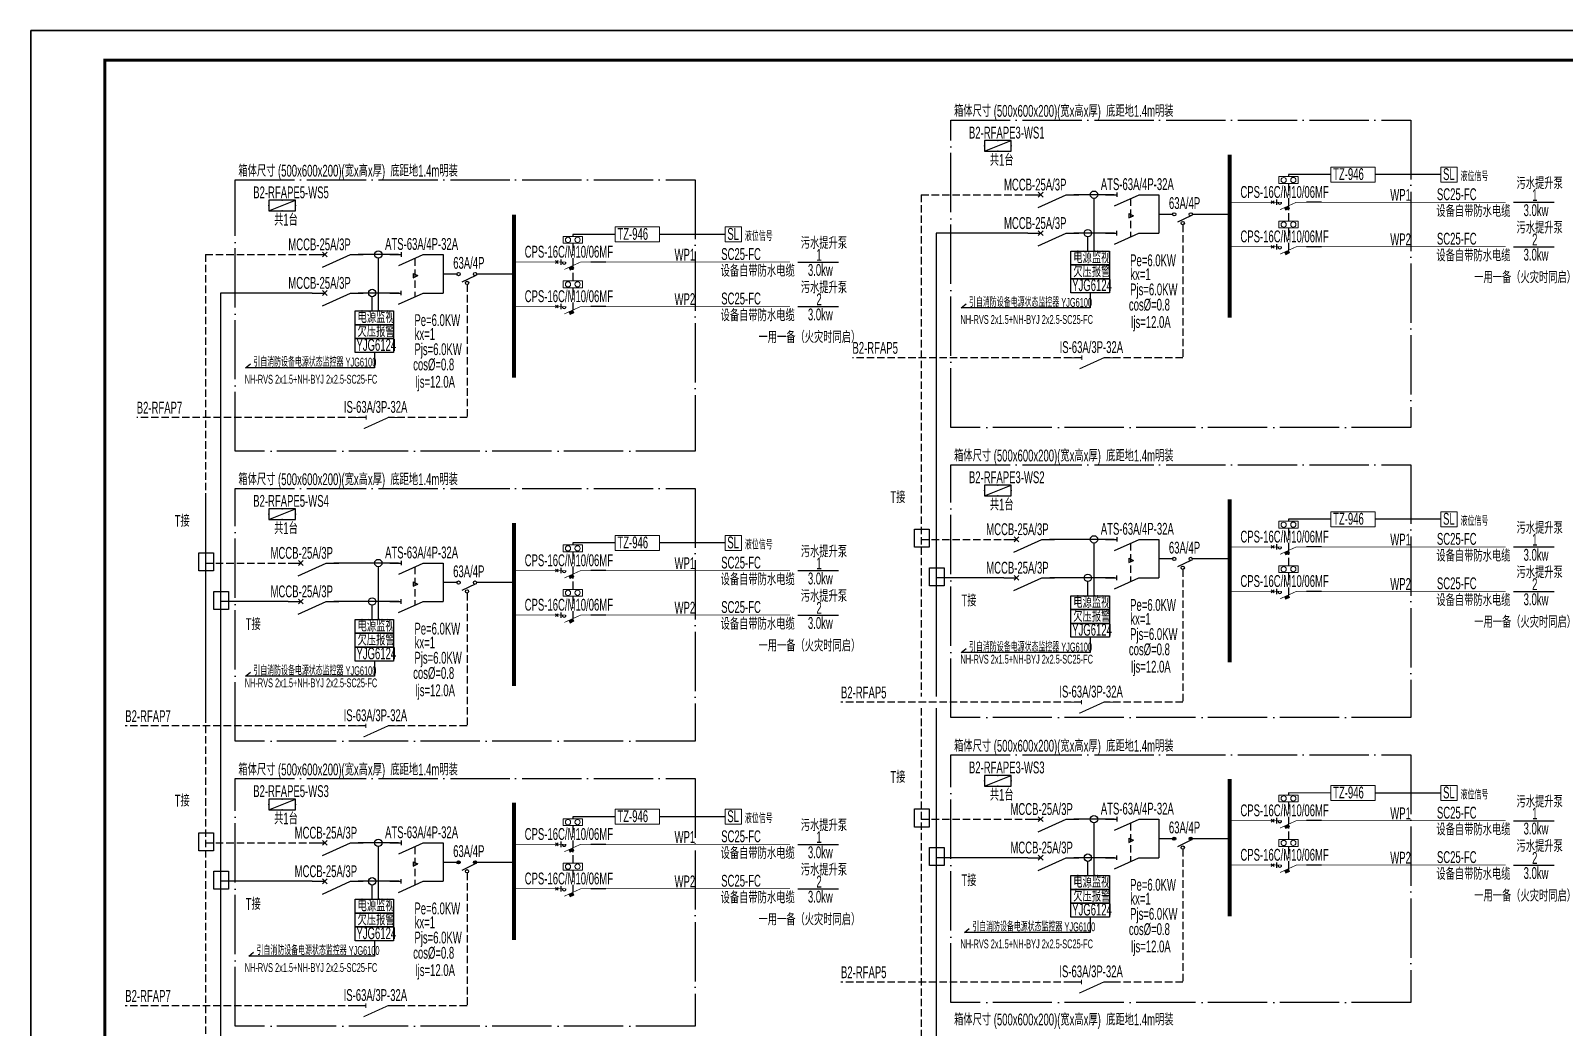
# Model space of a CAD drawing. Extents: x 776418 to 2076422, y -1170708 to 498544.
# Drawn here: x 908843 to 960562, y -991290 to -957669 of the extents above; entities that cross this region are included whole.
import ezdxf

# ---------------------------------------------------------------- set-up
doc = ezdxf.new("R2010")
doc.units = 0
doc.header["$LTSCALE"] = 1000
doc.header["$MEASUREMENT"] = 0
for name, pattern in [('CONTINOUS', [0]), ('DASH', [0.35, 0.25, -0.1]), ('DASHDOT2', [0.5, 0.25, -0.125, 0, -0.125]), ('DOTE', [2.42, 2, -0.2, 0.02, -0.2]), ('HIDDEN', [0.375, 0.25, -0.125])]:
    doc.linetypes.add(name, pattern=pattern)
doc.layers.get('0').update_dxf_attribs({"linetype": 'CONTINUOUS'})
for name, color, linetype in [('D-TEXT', 7, 'CONTINUOUS'), ('DIM-动力', 3, 'CONTINUOUS'), ('DQ', 255, 'CONTINOUS'), ('EL-SYSTEM', 1, 'CONTINUOUS'), ('ELEMENT', 3, 'CONTINUOUS'), ('EQUIP-动力', 3, 'CONTINUOUS'), ('EQUIP-箱柜', 3, 'CONTINUOUS'), ('TEL_TITLE', 7, 'CONTINUOUS'), ('WIRE-母线', 6, 'CONTINUOUS'), ('WIRE-照明', 1, 'CONTINUOUS'), ('WIRE-系统', 4, 'CONTINUOUS'), ('WIRE-通讯', 4, 'CONTINUOUS')]:
    doc.layers.add(name, color=color, linetype=linetype)
doc.layers.add('层1', color=7, linetype='CONTINUOUS', lineweight=0)
doc.styles.add('_JD', font='ros.shx', dxfattribs={"width": 0.8, "bigfont": 'JD.shx'})
doc.styles.add('_TCH_LABEL', font='COMPLEX', dxfattribs={"bigfont": 'GBCBIG'})
doc.styles.add('DIM_FONT', font='SIMPLEX', dxfattribs={"width": 0.7, "bigfont": 'GBCBIG'})
doc.styles.get("Standard").update_dxf_attribs({"font": 'gbenor.shx', "bigfont": 'gbcbig.shx'})

# ---------------------------------------------------------------- blocks, each defined once
blk = doc.blocks.new('$element$00000596')
at = {"const_width": 0.0233}
for points in [[(0, 0), (0, -0.25)], [(-0.25, -0.2), (0, -0.75), (0, -1)]]:
    blk.add_lwpolyline(points, dxfattribs=at)
blk.add_arc((-0.008, -0.192), 0.0589, 81.8699, 278.1301)
at = {"flags": 9}
blk.add_attdef('S', (0, 0), '', height=0.00000667, dxfattribs=at)
blk = doc.blocks.new('KBO')
at = {"lineweight": 30}
for p, q in [((-1003, -47), (-1097, 47)), ((-1097, -47), (-1003, 47))]:
    blk.add_line(p, q, dxfattribs=at)
at = {"color": 2, "lineweight": 25}
blk.add_line((-921, 91), (-921, -91), dxfattribs=at)
at = {"color": 2}
for p, q in [((-644, -187), (-514, -129)), ((-641, -193), (-511, -135)), ((-638, -199), (-509, -141)), ((-636, -205), (-506, -147)), ((-633, -211), (-503, -153)), ((-630, -217), (-501, -159)), ((-628, -222), (-498, -165)), ((-625, -228), (-495, -171)), ((-623, -234), (-493, -177)), ((-620, -240), (-490, -182)), ((-617, -246), (-487, -188)), ((-615, -252), (-485, -194)), ((-612, -258), (-482, -200)), ((-609, -264), (-480, -206))]:
    blk.add_line(p, q, dxfattribs=at)
blk.add_lwpolyline([(-645, -183), (-515, -125), (-478, -210), (-608, -268)], close=True)
at = {"layer": 'ELEMENT', "xscale": 999.9899999999907, "yscale": 999.9899999999907, "zscale": 999.9899999999907, "rotation": 90}
blk.add_blockref('$element$00000596', (-1000, 0), dxfattribs=at)
blk = doc.blocks.new('M_M8')
for p, q in [((-0.25, -0.2), (0, -0.75)), ((0.05, -0.25), (-0.05, -0.25))]:
    blk.add_line(p, q)
for points in [[(0, 0), (0, -0.25)], [(0, -0.75), (0, -1)]]:
    blk.add_lwpolyline(points)
at = {"style": 'DIM_FONT', "width": 0.8, "flags": 9}
blk.add_attdef('S', (0.25, -0.5), '', height=0.2, dxfattribs=at)
blk = doc.blocks.new('M_M7')
for p, q in [((-0.25, -0.2), (0, -0.75)), ((-0.047, -0.297), (0.047, -0.203)), ((-0.047, -0.203), (0.047, -0.297))]:
    blk.add_line(p, q)
for points in [[(0, 0), (0, -0.25)], [(0, -0.75), (0, -1)]]:
    blk.add_lwpolyline(points)
at = {"width": 0.8, "flags": 9}
blk.add_attdef('S', (0.25, -0.5), '', height=0.2, dxfattribs=at)
blk = doc.blocks.new('$equip$00001416')
for p, q in [((0.75, 0.6), (-0.75, 0.6)), ((-0.75, 0), (0.75, 0.6)), ((-0.75, 0.6), (-0.75, 0)), ((-0.75, 0), (0.75, 0)), ((0.75, 0), (0.75, 0.6))]:
    blk.add_line(p, q)
for p in [(-0.75, 0.3), (0, 0.6), (0, 0), (0.75, 0.3)]:
    blk.add_point(p)
at = {"style": '_TCH_LABEL', "flags": 9}
blk.add_attdef('A', (0, 0), '', height=0.00002, dxfattribs=at)
blk = doc.blocks.new('$element$00000578')
at = {"const_width": 0.0233}
for points in [[(0, 0), (0, -0.25)], [(0, -1), (0, -0.75), (-0.25, -0.2)], [(-0.05, -0.25), (0.05, -0.25)]]:
    blk.add_lwpolyline(points, dxfattribs=at)
at = {"flags": 9}
blk.add_attdef('S', (0, 0), '', height=0.00000667, dxfattribs=at)
blk = doc.blocks.new('A$C00115E70')
at = {"layer": 'WIRE-通讯', "ltscale": 0.001}
blk.add_lwpolyline([(-84100, 59400), (0, 59400), (0, 0), (-84100, 0)], close=True, dxfattribs=at)

msp = doc.modelspace()

# ---------------------------------------------------------------- linework, layer by layer
at = {"linetype": 'DOTE'}
for p, q in [((939874, -960685), (955384, -960685)), ((939874, -971053), (939874, -960685)), ((955384, -960685), (955384, -971053)), ((915738, -962702), (931248, -962702)), ((915738, -971851), (915738, -962702)), ((931248, -962702), (931248, -971851)), ((955384, -971053), (939874, -971053)), ((931248, -971851), (915738, -971851)), ((939874, -972311), (955384, -972311)), ((939874, -980843), (939874, -972311)), ((955384, -972311), (955384, -980843)), ((915738, -973110), (931248, -973110)), ((915738, -981642), (915738, -973110)), ((931248, -973110), (931248, -981642)), ((955384, -980843), (939874, -980843)), ((931248, -981642), (915738, -981642)), ((939874, -982101), (955384, -982101)), ((939874, -990447), (939874, -982101)), ((955384, -982101), (955384, -990447)), ((915738, -982900), (931248, -982900)), ((915738, -991246), (915738, -982900)), ((931248, -982900), (931248, -991246)), ((955384, -990447), (939874, -990447)), ((931248, -991246), (915738, -991246))]:
    msp.add_line(p, q, dxfattribs=at)
at = {"color": 1, "lineweight": 25}
for p, q in [((952370, -963458), (951866, -963458)), ((952370, -964958), (951866, -964958)), ((928234, -965475), (927730, -965475)), ((928234, -966975), (927730, -966975)), ((952370, -975084), (951866, -975084)), ((928234, -975883), (927730, -975883)), ((952370, -976584), (951866, -976584)), ((928234, -977383), (927730, -977383)), ((952370, -984318), (951866, -984318)), ((928234, -985117), (927730, -985117)), ((952370, -985818), (951866, -985818)), ((928234, -986617), (927730, -986617))]:
    msp.add_line(p, q, dxfattribs=at)
at = {"color": 7, "linetype": 'DASH'}
for p, q in [((947696, -964217), (947696, -968702)), ((923560, -966234), (923560, -970719)), ((944288, -968702, 0), (936556, -968702)), ((947696, -968702), (945038, -968702)), ((920153, -970719, 0), (912420, -970719)), ((923560, -970719), (920903, -970719)), ((947694, -975841), (947694, -980326)), ((923558, -976640), (923558, -981124)), ((944286, -980326, 0), (936169, -980326)), ((947694, -980326), (945036, -980326)), ((920150, -981124, 0), (912033, -981124)), ((923558, -981124), (920900, -981124)), ((947694, -985280), (947694, -989764)), ((923558, -986078), (923558, -990563)), ((944286, -989764, 0), (936169, -989764)), ((947694, -989764), (945036, -989764)), ((920150, -990563, 0), (912033, -990563)), ((923558, -990563), (920900, -990563))]:
    msp.add_line(p, q, dxfattribs=at)
at = {"lineweight": 0}
for points in [[(956398, -962273), (956949, -962273), (956949, -962780), (956398, -962780)], [(932262, -964291), (932813, -964291), (932813, -964797), (932262, -964797)], [(956398, -973899), (956949, -973899), (956949, -974406), (956398, -974406)], [(932262, -974698), (932813, -974698), (932813, -975205), (932262, -975205)], [(956398, -983134), (956949, -983134), (956949, -983640), (956398, -983640)], [(932262, -983932), (932813, -983932), (932813, -984439), (932262, -984439)]]:
    msp.add_lwpolyline(points, close=True, dxfattribs=at)
at = {"layer": 'D-TEXT'}
for p, q in [((958845, -963459), (960223, -963459)), ((958845, -964959), (960223, -964959)), ((934709, -965476), (936087, -965476)), ((934709, -966976), (936087, -966976)), ((958845, -975084), (960223, -975084)), ((934709, -975883), (936087, -975883)), ((958845, -976584), (960223, -976584)), ((934709, -977383), (936087, -977383)), ((958845, -984319), (960223, -984319)), ((934709, -985117), (936087, -985117)), ((958845, -985819), (960223, -985819)), ((934709, -986617), (936087, -986617))]:
    msp.add_line(p, q, dxfattribs=at)
for points in [[(937525, -973714, 0, 0, 0), (938463, -973714, 0, 0, 0), (938767, -974337, 80, 0, 0), (938899, -974606, 0, 0, 0)], [(913390, -974513, 0, 0, 0), (914327, -974513, 0, 0, 0), (914632, -975136, 80, 0, 0), (914763, -975405, 0, 0, 0)], [(940778, -977199, 0, 0, 0), (939841, -977199, 0, 0, 0), (939536, -976576, 80, 0, 0), (939405, -976307, 0, 0, 0)], [(916642, -977998, 0, 0, 0), (915705, -977998, 0, 0, 0), (915400, -977375, 80, 0, 0), (915269, -977106, 0, 0, 0)], [(937525, -983152, 0, 0, 0), (938463, -983152, 0, 0, 0), (938767, -983776, 80, 0, 0), (938899, -984045, 0, 0, 0)], [(913390, -983951, 0, 0, 0), (914327, -983951, 0, 0, 0), (914632, -984574, 80, 0, 0), (914763, -984844, 0, 0, 0)], [(940778, -986638, 0, 0, 0), (939841, -986638, 0, 0, 0), (939536, -986015, 80, 0, 0), (939405, -985745, 0, 0, 0)], [(916642, -987437, 0, 0, 0), (915705, -987437, 0, 0, 0), (915400, -986814, 80, 0, 0), (915269, -986544, 0, 0, 0)]]:
    msp.add_lwpolyline(points, format="xyseb", dxfattribs=at)
at = {"layer": 'DIM-动力', "ltscale": 0.001}
msp.add_lwpolyline([(908843, -1017069), (992943, -1017069), (992943, -957669), (908843, -957669)], close=True, dxfattribs=at)
at = {"layer": 'DQ'}
for p, q in [((944696, -963327), (944696, -965105)), ((944493, -965105), (944493, -964627)), ((920560, -965344), (920560, -967122)), ((944570, -966508), (944570, -967022)), ((920357, -967122), (920357, -966644)), ((940225, -967022), (940389, -966888)), ((944570, -967022), (940225, -967022)), ((920434, -968525), (920434, -969039)), ((916089, -969039), (916253, -968905)), ((920434, -969039), (916089, -969039)), ((944696, -974953), (944696, -976731)), ((920560, -975752), (920560, -977530)), ((944493, -976731), (944493, -976252)), ((920357, -977530), (920357, -977051)), ((940225, -978648), (940389, -978514)), ((944570, -978134), (944570, -978648)), ((920434, -978933), (920434, -979447)), ((944570, -978648), (940225, -978648)), ((916089, -979447), (916253, -979312)), ((920434, -979447), (916089, -979447)), ((944696, -984392), (944696, -986169)), ((920560, -985190), (920560, -986968)), ((944493, -986169), (944493, -985691)), ((920357, -986968), (920357, -986490)), ((944570, -987573), (944570, -988086)), ((940333, -988086), (940497, -987952)), ((944570, -988086), (940333, -988086)), ((916197, -988885), (916361, -988751)), ((920434, -988371), (920434, -988885)), ((920434, -988885), (916197, -988885))]:
    msp.add_line(p, q, dxfattribs=at)
for points in [[(943920, -965105), (945220, -965105), (945220, -965573), (943920, -965573)], [(943920, -965573), (945220, -965573), (945220, -966040), (943920, -966040)], [(943920, -966040), (945220, -966040), (945220, -966508), (943920, -966508)], [(919784, -967122), (921084, -967122), (921084, -967590), (919784, -967590)], [(919784, -967590), (921084, -967590), (921084, -968058), (919784, -968058)], [(919784, -968058), (921084, -968058), (921084, -968525), (919784, -968525)], [(943920, -976731), (945220, -976731), (945220, -977199), (943920, -977199)], [(943920, -977199), (945220, -977199), (945220, -977666), (943920, -977666)], [(919784, -977530), (921084, -977530), (921084, -977997), (919784, -977997)], [(919784, -977997), (921084, -977997), (921084, -978465), (919784, -978465)], [(943920, -977666), (945220, -977666), (945220, -978134), (943920, -978134)], [(919784, -978465), (921084, -978465), (921084, -978933), (919784, -978933)], [(943920, -986169), (945220, -986169), (945220, -986637), (943920, -986637)], [(943920, -986637), (945220, -986637), (945220, -987105), (943920, -987105)], [(919784, -986968), (921084, -986968), (921084, -987436), (919784, -987436)], [(943920, -987105), (945220, -987105), (945220, -987573), (943920, -987573)], [(919784, -987436), (921084, -987436), (921084, -987904), (919784, -987904)], [(919784, -987904), (921084, -987904), (921084, -988371), (919784, -988371)]]:
    msp.add_lwpolyline(points, close=True, dxfattribs=at)
for centre in [(944701, -963203), (944493, -964502), (920566, -965220), (920357, -966519), (944701, -974829), (920566, -975628), (944493, -976128), (920357, -976927), (944701, -984268), (920566, -985066), (944493, -985567), (920357, -986365)]:
    msp.add_circle(centre, 124, dxfattribs=at)
at = {"layer": 'EL-SYSTEM'}
for points in [[(938652, -974487), (939147, -974487), (939147, -975095), (938652, -975095)], [(914516, -975285), (915011, -975285), (915011, -975894), (914516, -975894)], [(939152, -975786), (939647, -975786), (939647, -976395), (939152, -976395)], [(915016, -976584), (915511, -976584), (915511, -977193), (915016, -977193)], [(938652, -983925), (939147, -983925), (939147, -984534), (938652, -984534)], [(914516, -984724), (915011, -984724), (915011, -985333), (914516, -985333)], [(939152, -985224), (939647, -985224), (939647, -985833), (939152, -985833)], [(915016, -986023), (915511, -986023), (915511, -986632), (915016, -986632)]]:
    msp.add_lwpolyline(points, close=True, dxfattribs=at)
at = {"layer": 'ELEMENT'}
for p, q in [((947965, -963919), (947522, -964134)), ((923829, -965936), (923386, -966151)), ((947962, -975543), (947520, -975758)), ((923827, -976342), (923384, -976556)), ((947962, -984981), (947520, -985196)), ((923827, -985780), (923384, -985995))]:
    msp.add_line(p, q, dxfattribs=at)
at = {"layer": 'EQUIP-动力'}
for centre in [(947409, -963864), (947965, -963864), (947696, -964162), (923273, -965881), (923829, -965881), (923560, -966179), (947407, -975488), (947694, -975786), (947962, -975488), (923271, -976287), (923827, -976287), (923558, -976585), (947407, -984926), (947694, -985225), (947962, -984926), (923271, -985725), (923827, -985725), (923558, -986023)]:
    msp.add_circle(centre, 55, dxfattribs=at)
at = {"layer": 'TEL_TITLE'}
msp.add_lwpolyline([(908843, -1017069), (992943, -1017069), (992943, -957669), (908843, -957669)], close=True, dxfattribs=at)
at = {"layer": 'TEL_TITLE', "const_width": 100}
msp.add_lwpolyline([(911343, -1016069), (991943, -1016069), (991943, -958669), (911343, -958669)], close=True, dxfattribs=at)
at = {"layer": 'WIRE-母线', "const_width": 133}
for points in [[(949275, -961854), (949275, -967354)], [(925139, -963871), (925139, -969371)], [(949275, -973480), (949275, -978980)], [(925139, -974278), (925139, -979778)], [(949275, -982918), (949275, -987546)], [(925139, -983717), (925139, -988345)]]:
    msp.add_lwpolyline(points, dxfattribs=at)
at = {"layer": 'WIRE-照明', "linetype": 'DASH'}
for p, q in [((938876, -963203), (938876, -980126)), ((938876, -963203), (942474, -963203)), ((914740, -965220), (914740, -980924)), ((914740, -965220), (918338, -965220)), ((914740, -973413), (914740, -1005216)), ((938876, -974829), (941659, -974829)), ((914740, -975628), (917524, -975628)), ((938876, -980526), (938876, -1003779)), ((938876, -984268), (942474, -984268)), ((914740, -985066), (918338, -985066))]:
    msp.add_line(p, q, dxfattribs=at)
at = {"layer": 'WIRE-照明'}
for p, q in [((945385, -963203), (944018, -963203)), ((946594, -963203), (946889, -963203)), ((946889, -963203), (946889, -964502)), ((945874, -963839), (945874, -963986)), ((945874, -963839), (946034, -963913)), ((945874, -963986), (946034, -963913)), ((939376, -964502), (939376, -980126)), ((942474, -964502), (939376, -964502)), ((945389, -964502), (944022, -964502)), ((946588, -964502), (946889, -964502)), ((921249, -965220), (919882, -965220)), ((922458, -965220), (922754, -965220)), ((922754, -965220), (922754, -966519)), ((921739, -965856), (921739, -966004)), ((921739, -965856), (921898, -965930)), ((921739, -966004), (921898, -965930)), ((915240, -966519), (915240, -980924)), ((918338, -966519), (915240, -966519)), ((921254, -966519), (919886, -966519)), ((922452, -966519), (922754, -966519)), ((915240, -973413), (915240, -1006515)), ((945385, -974829), (943203, -974829)), ((946594, -974829), (946889, -974829)), ((946889, -974829), (946889, -976128)), ((921249, -975628), (919067, -975628)), ((922458, -975628), (922754, -975628)), ((922754, -975628), (922754, -976927)), ((945874, -975465), (945874, -975612)), ((945874, -975465), (946034, -975539)), ((945874, -975612), (946034, -975539)), ((921739, -976264), (921739, -976411)), ((921739, -976264), (921898, -976337)), ((921739, -976411), (921898, -976337)), ((941659, -976128), (939376, -976128)), ((945389, -976128), (943207, -976128)), ((946588, -976128), (946889, -976128)), ((917524, -976927), (915240, -976927)), ((921254, -976927), (919072, -976927)), ((922452, -976927), (922754, -976927)), ((939376, -980526), (939376, -1005078)), ((945385, -984268), (944018, -984268)), ((946594, -984268), (946889, -984268)), ((946889, -984268), (946889, -985567)), ((921249, -985066), (919882, -985066)), ((922458, -985066), (922754, -985066)), ((922754, -985066), (922754, -986365)), ((945874, -984904), (945874, -985051)), ((945874, -984904), (946034, -984977)), ((945874, -985051), (946034, -984977)), ((946889, -984917), (947461, -984917)), ((947908, -984917), (949275, -984917)), ((921739, -985702), (921739, -985850)), ((921739, -985702), (921898, -985776)), ((922754, -985716), (923325, -985716)), ((923772, -985716), (925139, -985716)), ((942474, -985567), (939376, -985567)), ((945389, -985567), (944022, -985567)), ((946588, -985567), (946889, -985567)), ((921739, -985850), (921898, -985776)), ((918338, -986365), (915240, -986365)), ((921254, -986365), (919886, -986365)), ((922452, -986365), (922754, -986365))]:
    msp.add_line(p, q, dxfattribs=at)
at = {"layer": 'WIRE-照明', "linetype": 'HIDDEN'}
for p, q in [((945936, -963332), (945936, -964631)), ((921800, -965349), (921800, -966648)), ((945936, -974958), (945936, -976257)), ((921800, -975756), (921800, -977055)), ((945936, -984396), (945936, -985695)), ((921800, -985195), (921800, -986494))]:
    msp.add_line(p, q, dxfattribs=at)
at = {"layer": 'WIRE-照明', "linetype": 'Continuous'}
for p, q in [((946892, -963855), (947355, -963855)), ((948019, -963855), (949277, -963855)), ((922756, -965872), (923219, -965872)), ((923883, -965872), (925141, -965872)), ((946889, -975479), (947353, -975479)), ((948017, -975479), (949275, -975479)), ((922754, -976277), (923217, -976277)), ((923881, -976277), (925139, -976277))]:
    msp.add_line(p, q, dxfattribs=at)
at = {"layer": 'WIRE-系统', "const_width": 23.3}
for points in [[(949275, -963458), (950775, -963458)], [(951775, -963458), (955384, -963458)], [(955384, -963458), (958580, -963458)], [(949275, -964958), (950775, -964958)], [(951775, -964958), (955384, -964958)], [(955384, -964958), (958580, -964958)], [(925139, -965475), (926639, -965475)], [(927639, -965475), (931248, -965475)], [(931248, -965475), (934444, -965475)], [(925139, -966975), (926639, -966975)], [(927639, -966975), (931248, -966975)], [(931248, -966975), (934444, -966975)], [(949275, -975084), (950775, -975084)], [(951775, -975084), (955384, -975084)], [(955384, -975084), (958580, -975084)], [(925139, -975883), (926639, -975883)], [(927639, -975883), (931248, -975883)], [(931248, -975883), (934444, -975883)], [(949275, -976584), (950775, -976584)], [(951775, -976584), (955384, -976584)], [(955384, -976584), (958580, -976584)], [(925139, -977383), (926639, -977383)], [(927639, -977383), (931248, -977383)], [(931248, -977383), (934444, -977383)], [(949275, -984318), (950775, -984318)], [(951775, -984318), (955384, -984318)], [(955384, -984318), (958580, -984318)], [(925139, -985117), (926639, -985117)], [(927639, -985117), (931248, -985117)], [(931248, -985117), (934444, -985117)], [(949275, -985818), (950775, -985818)], [(951775, -985818), (955384, -985818)], [(955384, -985818), (958580, -985818)], [(925139, -986617), (926639, -986617)], [(927639, -986617), (931248, -986617)], [(931248, -986617), (934444, -986617)]]:
    msp.add_lwpolyline(points, dxfattribs=at)
at = {"layer": '层1', "color": 4, "linetype": 'DASHDOT2', "lineweight": -3}
for p, q in [((951260, -962824), (951259, -964093)), ((951260, -962525), (951260, -962593)), ((927124, -964542), (927124, -964610)), ((951260, -964324), (951259, -965084)), ((927124, -964842), (927123, -966110)), ((927124, -966342), (927123, -967101)), ((951260, -974151), (951260, -974219)), ((951260, -974450), (951259, -975719)), ((927124, -975249), (927123, -976518)), ((927124, -974950), (927124, -975018)), ((951260, -975950), (951259, -976710)), ((927124, -976749), (927123, -977508)), ((951260, -983685), (951259, -984954)), ((951260, -983385), (951260, -983454)), ((927124, -984184), (927124, -984252)), ((927124, -984483), (927123, -985752)), ((951260, -985185), (951259, -985944)), ((927124, -985983), (927123, -986743))]:
    msp.add_line(p, q, dxfattribs=at)
at = {"layer": '层1', "color": 4, "linetype": 'DASHDOT2', "lineweight": -3, "ltscale": 500}
for p, q in [((952691, -962526), (951260, -962525)), ((956398, -962527), (954181, -962526)), ((928555, -964543), (927124, -964542)), ((932262, -964544), (930045, -964543)), ((952691, -974151), (951260, -974151)), ((956398, -974153), (954181, -974152)), ((928555, -974950), (927124, -974950)), ((932262, -974951), (930045, -974951)), ((952691, -983386), (951260, -983385)), ((956398, -983387), (954181, -983386)), ((928555, -984184), (927124, -984184)), ((932262, -984186), (930045, -984185))]:
    msp.add_line(p, q, dxfattribs=at)
at = {"layer": '层1', "color": 6, "lineweight": 15}
for points in [[(952691, -962272), (954181, -962272), (954181, -962779), (952691, -962779)], [(928555, -964289), (930045, -964289), (930045, -964796), (928555, -964796)], [(952691, -973898), (954181, -973898), (954181, -974405), (952691, -974405)], [(928555, -974697), (930045, -974697), (930045, -975203), (928555, -975203)], [(952691, -983133), (954181, -983133), (954181, -983639), (952691, -983639)], [(928555, -983931), (930045, -983931), (930045, -984438), (928555, -984438)]]:
    msp.add_lwpolyline(points, close=True, dxfattribs=at)
at = {"layer": '层1', "color": 2, "linetype": 'Continuous', "lineweight": 15}
for points in [[(950935, -962824), (951585, -962824), (951585, -962593), (950935, -962593)], [(950935, -964324), (951585, -964324), (951585, -964093), (950935, -964093)], [(926799, -964842), (927449, -964842), (927449, -964610), (926799, -964610)], [(926799, -966342), (927449, -966342), (927449, -966110), (926799, -966110)], [(950935, -974450), (951585, -974450), (951585, -974219), (950935, -974219)], [(926799, -975249), (927449, -975249), (927449, -975018), (926799, -975018)], [(950935, -975950), (951585, -975950), (951585, -975719), (950935, -975719)], [(926799, -976749), (927449, -976749), (927449, -976518), (926799, -976518)], [(950935, -983685), (951585, -983685), (951585, -983454), (950935, -983454)], [(926799, -984483), (927449, -984483), (927449, -984252), (926799, -984252)], [(950935, -985185), (951585, -985185), (951585, -984954), (950935, -984954)], [(926799, -985983), (927449, -985983), (927449, -985752), (926799, -985752)]]:
    msp.add_lwpolyline(points, close=True, dxfattribs=at)
for centre in [(951098, -962710), (951422, -962708), (951098, -964210), (951422, -964208), (926963, -964727), (927286, -964725), (926963, -966227), (927286, -966225), (951098, -974336), (951422, -974333), (926963, -975134), (927286, -975132), (951098, -975836), (951422, -975833), (926963, -976634), (927286, -976632), (951098, -983570), (951422, -983568), (926963, -984369), (927286, -984366), (951098, -985070), (951422, -985068), (926963, -985869), (927286, -985866)]:
    msp.add_circle(centre, 87.9, dxfattribs=at)

# ---------------------------------------------------------------- block references
at = {"layer": 'DQ', "xscale": 1500, "yscale": 1500, "zscale": 1500, "rotation": 90}
for p in [(945094, -963203), (945088, -964502), (920958, -965220), (920952, -966519), (945094, -974829), (920958, -975628), (945088, -976128), (920952, -976927), (945094, -984268), (920958, -985066), (945088, -985567), (920952, -986365)]:
    msp.add_blockref('M_M8', p, dxfattribs=at)
at = {"layer": 'ELEMENT'}
for name, p, xscale, yscale, zscale, rotation in [('M_M7', (942474, -963203), 1714.285714285681, 1714.285714285681, 1714.285714285681, 90), ('M_M7', (942474, -964502), 1714.285714285681, 1714.285714285681, 1714.285714285681, 90), ('M_M7', (918338, -965220), 1714.285714285681, 1714.285714285681, 1714.285714285681, 90), ('M_M7', (918338, -966519), 1714.285714285681, 1714.285714285681, 1714.285714285681, 90), ('$element$00000578', (943913, -968702, 0), 1500, 1500, 1500, 89.99998106746375), ('$element$00000578', (919778, -970719, 0), 1500, 1500, 1500, 89.99998106746375), ('M_M7', (941659, -974829), 1714.285714285681, 1714.285714285681, 1714.285714285681, 90), ('M_M7', (917524, -975628), 1714.285714285681, 1714.285714285681, 1714.285714285681, 90), ('M_M7', (941659, -976128), 1714.285714285681, 1714.285714285681, 1714.285714285681, 90), ('M_M7', (917524, -976927), 1714.285714285681, 1714.285714285681, 1714.285714285681, 90), ('$element$00000578', (943905, -980322), 1500, 1500, 1500, 89.99998106746375), ('$element$00000578', (919769, -981121), 1500, 1500, 1500, 89.99998106746375), ('M_M7', (942474, -984268), 1714.285714285681, 1714.285714285681, 1714.285714285681, 90), ('M_M7', (918338, -985066), 1714.285714285681, 1714.285714285681, 1714.285714285681, 90), ('M_M7', (942474, -985567), 1714.285714285681, 1714.285714285681, 1714.285714285681, 90), ('M_M7', (918338, -986365), 1714.285714285681, 1714.285714285681, 1714.285714285681, 90), ('$element$00000578', (943905, -989761), 1500, 1500, 1500, 89.99998106746375), ('$element$00000578', (919769, -990559), 1500, 1500, 1500, 89.99998106746375)]:
    msp.add_blockref(name, p, dxfattribs=dict(at, xscale=xscale, yscale=yscale, zscale=zscale, rotation=rotation))
at = {"layer": 'EQUIP-箱柜', "ltscale": 0.001, "xscale": 600, "yscale": 600, "zscale": 600}
for p in [(941459, -961734), (917323, -963751), (941459, -973360), (917323, -974158), (941459, -983150), (917323, -983949)]:
    msp.add_blockref('$equip$00001416', p, dxfattribs=at)
at = {"layer": 'WIRE-通讯', "ltscale": 0.001}
msp.add_blockref('A$C00115E70', (992943, -1017069), dxfattribs=at)
at = {"layer": '层1', "color": 4, "lineweight": -3}
for p in [(951775, -963458), (951775, -964958), (927639, -965475), (927639, -966975), (951775, -975084), (927639, -975883), (951775, -976584), (927639, -977383), (951775, -984318), (927639, -985117), (951775, -985818), (927639, -986617)]:
    msp.add_blockref('KBO', p, dxfattribs=at)

# ---------------------------------------------------------------- texts
at = {"layer": 'D-TEXT', "style": '_JD', "width": 0.6}
for s, height, p in [('箱体尺寸 (500x600x200)(宽x高x厚)  底距地1.4m明装', 400, (939983, -960576)), ('B2-RFAPE3-WS1', 400, (940484, -961308)), ('共1台', 400, (941187, -962229)), ('箱体尺寸 (500x600x200)(宽x高x厚)  底距地1.4m明装', 400, (915847, -962593)), ('TZ-946', 400, (952765, -962708)), ('SL', 400, (956472, -962709)), ('液位信号', 300, (957064, -962741)), ('B2-RFAPE5-WS5', 400, (916348, -963325)), ('MCCB-25A/3P', 400, (941667, -963061)), ('ATS-63A/4P-32A', 400, (944931, -963047, -2980)), ('CPS-16C/M10/06MF', 400, (949639, -963310)), ('SC25-FC', 400, (956266, -963387)), ('污水提升泵', 400, (958950, -963013)), ('63A/4P', 400, (947229, -963685)), ('WP1', 400, (954692, -963409)), ('设备自带防水电缆', 400, (956247, -963953)), ('3.0kw', 400, (959189, -963925)), ('1', 400, (959476, -963416)), ('共1台', 400, (917051, -964246)), ('MCCB-25A/3P', 400, (941667, -964360)), ('TZ-946', 400, (928629, -964725)), ('SL', 400, (932336, -964726)), ('液位信号', 300, (932928, -964758)), ('CPS-16C/M10/06MF', 400, (949639, -964810)), ('WP2', 400, (954692, -964909)), ('SC25-FC', 400, (956266, -964887)), ('污水提升泵', 400, (958950, -964513)), ('2', 400, (959476, -964916)), ('MCCB-25A/3P', 400, (917532, -965079)), ('ATS-63A/4P-32A', 400, (920795, -965064, -2980)), ('CPS-16C/M10/06MF', 400, (925503, -965327)), ('WP1', 400, (930556, -965426)), ('SC25-FC', 400, (932130, -965405)), ('污水提升泵', 400, (934814, -965030)), ('1', 400, (935340, -965433)), ('设备自带防水电缆', 400, (956247, -965453)), ('3.0kw', 400, (959189, -965425)), ('63A/4P', 400, (923093, -965702)), ('设备自带防水电缆', 400, (932111, -965970)), ('3.0kw', 400, (935054, -965942)), ('欠压报警', 400, (944003, -965985, 37)), ('电源监视', 400, (944003, -965517, 37)), ('Pe=6.0KW', 400, (945920, -965616)), ('MCCB-25A/3P', 400, (917532, -966378)), ('污水提升泵', 400, (934814, -966530)), ('YJG6124', 400, (943966, -966453, 37)), ('kx=1', 400, (945926, -966085)), ('一用一备（火灾时同启）', 400, (957523, -966188)), ('CPS-16C/M10/06MF', 400, (925503, -966827)), ('WP2', 400, (930556, -966926)), ('SC25-FC', 400, (932130, -966905)), ('2', 400, (935340, -966933)), ('Pjs=6.0KW', 400, (945920, -966598)), ('电源监视', 400, (919867, -967534, 37)), ('设备自带防水电缆', 400, (932111, -967470)), ('3.0kw', 400, (935054, -967442)), ('引自消防设备电源状态监控器 YJG6100 ', 300, (940487, -966986)), ('cos%%C=0.8', 400, (945878, -967112)), ('欠压报警', 400, (919867, -968002, 37)), ('Pe=6.0KW', 400, (921784, -967633)), ('NH-RVS 2x1.5+NH-BYJ 2x2.5-SC25-FC ', 300, (940198, -967562)), ('Ijs=12.0A', 400, (945940, -967697)), ('YJG6124', 400, (919830, -968470, 37)), ('kx=1', 400, (921790, -968102)), ('一用一备（火灾时同启）', 400, (933387, -968205)), ('B2-RFAP5', 400, (936556, -968570)), ('IS-63A/3P-32A', 400, (943542, -968544, 0)), ('引自消防设备电源状态监控器 YJG6100 ', 300, (916351, -969003)), ('Pjs=6.0KW', 400, (921784, -968615)), ('cos%%C=0.8', 400, (921742, -969129)), ('NH-RVS 2x1.5+NH-BYJ 2x2.5-SC25-FC ', 300, (916062, -969579)), ('Ijs=12.0A', 400, (921804, -969714)), ('B2-RFAP7', 400, (912420, -970587)), ('IS-63A/3P-32A', 400, (919406, -970561, 0)), ('箱体尺寸 (500x600x200)(宽x高x厚)  底距地1.4m明装', 400, (939983, -972202)), ('箱体尺寸 (500x600x200)(宽x高x厚)  底距地1.4m明装', 400, (915847, -973001)), ('B2-RFAPE3-WS2', 400, (940484, -972934)), ('B2-RFAPE5-WS4', 400, (916348, -973732)), ('T接', 400, (937834, -973604)), ('共1台', 400, (941187, -973855)), ('T接', 400, (913698, -974403)), ('共1台', 400, (917051, -974654)), ('MCCB-25A/3P', 400, (941067, -974687)), ('ATS-63A/4P-32A', 400, (944931, -974673, -2980)), ('TZ-946', 400, (952765, -974334)), ('SL', 400, (956472, -974335)), ('液位信号', 300, (957064, -974367)), ('污水提升泵', 400, (958950, -974639)), ('TZ-946', 400, (928629, -975133)), ('SL', 400, (932336, -975134)), ('液位信号', 300, (932928, -975165)), ('63A/4P', 400, (947227, -975309)), ('CPS-16C/M10/06MF', 400, (949639, -974936)), ('WP1', 400, (954692, -975035)), ('SC25-FC', 400, (956266, -975013)), ('1', 400, (959476, -975042)), ('MCCB-25A/3P', 400, (916931, -975486)), ('ATS-63A/4P-32A', 400, (920795, -975472, -2980)), ('CPS-16C/M10/06MF', 400, (925503, -975735)), ('SC25-FC', 400, (932130, -975812)), ('污水提升泵', 400, (934814, -975437)), ('设备自带防水电缆', 400, (956247, -975579)), ('3.0kw', 400, (959189, -975551)), ('63A/4P', 400, (923091, -976107)), ('WP1', 400, (930556, -975834)), ('3.0kw', 400, (935054, -976350)), ('1', 400, (935340, -975840)), ('MCCB-25A/3P', 400, (941067, -975986)), ('污水提升泵', 400, (958950, -976139)), ('MCCB-25A/3P', 400, (916931, -976785)), ('设备自带防水电缆', 400, (932111, -976378)), ('CPS-16C/M10/06MF', 400, (949639, -976436)), ('WP2', 400, (954692, -976535)), ('SC25-FC', 400, (956266, -976513)), ('2', 400, (959476, -976542)), ('CPS-16C/M10/06MF', 400, (925503, -977235)), ('WP2', 400, (930556, -977334)), ('SC25-FC', 400, (932130, -977312)), ('污水提升泵', 400, (934814, -976937)), ('2', 400, (935340, -977340)), ('T接', 400, (940230, -977090)), ('电源监视', 400, (944003, -977143, 37)), ('Pe=6.0KW', 400, (945920, -977242)), ('设备自带防水电缆', 400, (956247, -977079)), ('3.0kw', 400, (959189, -977051)), ('T接', 400, (916094, -977888)), ('设备自带防水电缆', 400, (932111, -977878)), ('3.0kw', 400, (935054, -977850)), ('欠压报警', 400, (944003, -977611, 37)), ('kx=1', 400, (945926, -977711)), ('一用一备（火灾时同启）', 400, (957523, -977813)), ('欠压报警', 400, (919867, -978410, 37)), ('电源监视', 400, (919867, -977942, 37)), ('Pe=6.0KW', 400, (921784, -978041)), ('YJG6124', 400, (943966, -978079, 37)), ('Pjs=6.0KW', 400, (945920, -978224)), ('YJG6124', 400, (919830, -978877, 37)), ('kx=1', 400, (921790, -978509)), ('一用一备（火灾时同启）', 400, (933387, -978612)), ('引自消防设备电源状态监控器 YJG6100 ', 300, (940487, -978612)), ('cos%%C=0.8', 400, (945878, -978738)), ('Pjs=6.0KW', 400, (921784, -979023)), ('NH-RVS 2x1.5+NH-BYJ 2x2.5-SC25-FC ', 300, (940198, -979021)), ('Ijs=12.0A', 400, (945940, -979323)), ('NH-RVS 2x1.5+NH-BYJ 2x2.5-SC25-FC ', 300, (916062, -979820)), ('引自消防设备电源状态监控器 YJG6100 ', 300, (916351, -979410)), ('cos%%C=0.8', 400, (921742, -979537)), ('Ijs=12.0A', 400, (921804, -980121)), ('B2-RFAP5', 400, (936169, -980194)), ('IS-63A/3P-32A', 400, (943533, -980164)), ('B2-RFAP7', 400, (912033, -980993)), ('IS-63A/3P-32A', 400, (919397, -980963)), ('箱体尺寸 (500x600x200)(宽x高x厚)  底距地1.4m明装', 400, (939983, -981992)), ('箱体尺寸 (500x600x200)(宽x高x厚)  底距地1.4m明装', 400, (915847, -982791)), ('T接', 400, (937834, -983043)), ('B2-RFAPE3-WS3', 400, (940484, -982724)), ('B2-RFAPE5-WS3', 400, (916348, -983522)), ('TZ-946', 400, (952765, -983568)), ('SL', 400, (956472, -983569)), ('T接', 400, (913698, -983841)), ('共1台', 400, (941187, -983645)), ('ATS-63A/4P-32A', 400, (944931, -984112, -2980)), ('液位信号', 300, (957064, -983601)), ('污水提升泵', 400, (958950, -983873)), ('共1台', 400, (917051, -984444)), ('TZ-946', 400, (928629, -984367)), ('SL', 400, (932336, -984368)), ('液位信号', 300, (932928, -984400)), ('MCCB-25A/3P', 400, (941882, -984126)), ('CPS-16C/M10/06MF', 400, (949639, -984170)), ('WP1', 400, (954692, -984269)), ('SC25-FC', 400, (956266, -984248)), ('1', 400, (959476, -984276)), ('MCCB-25A/3P', 400, (917746, -984925)), ('ATS-63A/4P-32A', 400, (920795, -984910, -2980)), ('CPS-16C/M10/06MF', 400, (925503, -984969)), ('WP1', 400, (930556, -985068)), ('SC25-FC', 400, (932130, -985046)), ('污水提升泵', 400, (934814, -984672)), ('1', 400, (935340, -985075)), ('63A/4P', 400, (947227, -984747)), ('设备自带防水电缆', 400, (956247, -984814)), ('3.0kw', 400, (959189, -984785)), ('63A/4P', 400, (923091, -985546)), ('设备自带防水电缆', 400, (932111, -985612)), ('3.0kw', 400, (935054, -985584)), ('MCCB-25A/3P', 400, (941882, -985425)), ('污水提升泵', 400, (958950, -985373)), ('污水提升泵', 400, (934814, -986172)), ('CPS-16C/M10/06MF', 400, (949639, -985670)), ('WP2', 400, (954692, -985769)), ('SC25-FC', 400, (956266, -985748)), ('2', 400, (959476, -985776)), ('MCCB-25A/3P', 400, (917746, -986224)), ('CPS-16C/M10/06MF', 400, (925503, -986469)), ('WP2', 400, (930556, -986568)), ('SC25-FC', 400, (932130, -986546)), ('2', 400, (935340, -986575)), ('T接', 400, (940230, -986528)), ('电源监视', 400, (944003, -986582, 37)), ('Pe=6.0KW', 400, (945920, -986681)), ('设备自带防水电缆', 400, (956247, -986314)), ('3.0kw', 400, (959189, -986285)), ('设备自带防水电缆', 400, (932111, -987112)), ('3.0kw', 400, (935054, -987084)), ('欠压报警', 400, (944003, -987049, 37)), ('kx=1', 400, (945926, -987149)), ('一用一备（火灾时同启）', 400, (957523, -987048)), ('T接', 400, (916094, -987327)), ('电源监视', 400, (919867, -987380, 37)), ('Pe=6.0KW', 400, (921784, -987479)), ('YJG6124', 400, (943966, -987517, 37)), ('Pjs=6.0KW', 400, (945920, -987662)), ('欠压报警', 400, (919867, -987848, 37)), ('kx=1', 400, (921790, -987948)), ('一用一备（火灾时同启）', 400, (933387, -987847)), ('引自消防设备电源状态监控器 YJG6100 ', 300, (940595, -988050)), ('cos%%C=0.8', 400, (945878, -988177)), ('YJG6124', 400, (919830, -988316, 37)), ('Pjs=6.0KW', 400, (921784, -988461)), ('NH-RVS 2x1.5+NH-BYJ 2x2.5-SC25-FC ', 300, (940198, -988626)), ('Ijs=12.0A', 400, (945940, -988761)), ('引自消防设备电源状态监控器 YJG6100 ', 300, (916459, -988849)), ('cos%%C=0.8', 400, (921742, -988976)), ('NH-RVS 2x1.5+NH-BYJ 2x2.5-SC25-FC ', 300, (916062, -989425)), ('Ijs=12.0A', 400, (921804, -989560)), ('B2-RFAP5', 400, (936169, -989632)), ('IS-63A/3P-32A', 400, (943533, -989603)), ('B2-RFAP7', 400, (912033, -990431)), ('IS-63A/3P-32A', 400, (919397, -990401)), ('箱体尺寸 (500x600x200)(宽x高x厚)  底距地1.4m明装', 400, (939983, -991226))]:
    msp.add_text(s, height=height, rotation=360, dxfattribs=at).set_placement(p)

doc.saveas('drawing.dxf')
